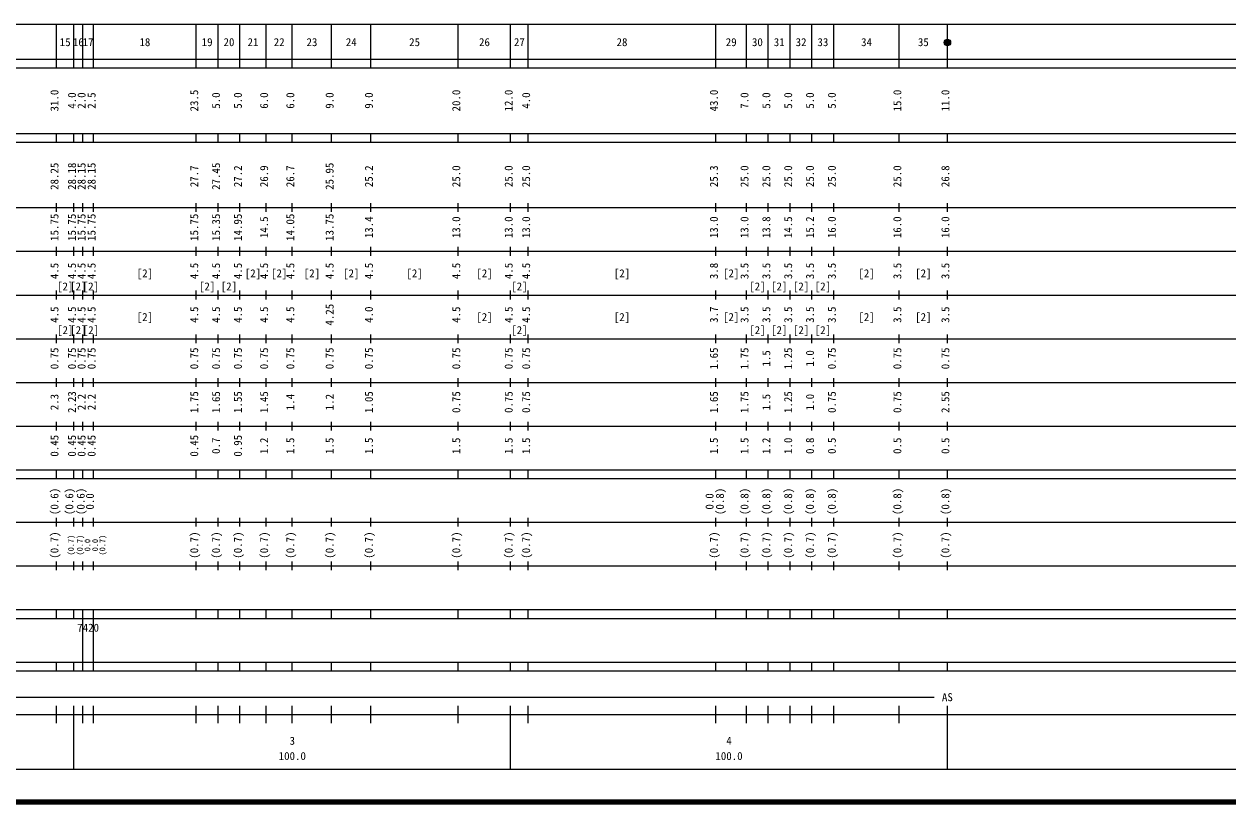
# Model space of a CAD drawing. Units: millimetres on the paper, enlarged 1000 times. Extents: x 40000 to 680000, y 20000 to 380000.
# Drawn here: x 256582 to 532242, y 20000 to 198000 of the extents above; entities that cross this region are included whole.
import ezdxf
from ezdxf.enums import TextEntityAlignment as Align

# ---------------------------------------------------------------- set-up
doc = ezdxf.new("R2010")
doc.units = ezdxf.units.MM
doc.header["$LTSCALE"] = 1000
doc.header["$PDMODE"] = 32
doc.header["$PDSIZE"] = 500
doc.layers.add('M-TTL', color=2, linetype='Continuous', lineweight=140)
doc.layers.add('M-TTL-BAND', color=7, linetype='Continuous', lineweight=13)
doc.styles.add('ＭＳ ゴシック', font='')
doc.styles.get('ＭＳ ゴシック').set_extended_font_data('MS Gothic')

msp = doc.modelspace()

# ---------------------------------------------------------------- linework, layer by layer
at = {"layer": 'M-TTL'}
msp.add_line((40000, 20000), (680000, 20000), dxfattribs=at)
at = {"layer": 'M-TTL-BAND'}
for p, q in [((68000, 198000), (579000, 198000)), ((264000, 188000), (264000, 198000)), ((268000, 188000), (268000, 198000)), ((270000, 188000), (270000, 198000)), ((272500, 188000), (272500, 198000)), ((296000, 188000), (296000, 198000)), ((301000, 188000), (301000, 198000)), ((306000, 188000), (306000, 198000)), ((312000, 188000), (312000, 198000)), ((318000, 188000), (318000, 198000)), ((327000, 188000), (327000, 198000)), ((336000, 188000), (336000, 198000)), ((356000, 188000), (356000, 198000)), ((368000, 188000), (368000, 198000)), ((372000, 188000), (372000, 198000)), ((415000, 188000), (415000, 198000)), ((422000, 188000), (422000, 198000)), ((427000, 188000), (427000, 198000)), ((432000, 188000), (432000, 198000)), ((437000, 188000), (437000, 198000)), ((442000, 188000), (442000, 198000)), ((457000, 188000), (457000, 198000)), ((468000, 188000), (468000, 198000)), ((40000, 190000), (579000, 190000)), ((40000, 188000), (579000, 188000)), ((40000, 173000), (579000, 173000)), ((40000, 171000), (579000, 171000)), ((264000, 171000), (264000, 173000)), ((268000, 171000), (268000, 173000)), ((270000, 171000), (270000, 173000)), ((272500, 171000), (272500, 173000)), ((296000, 171000), (296000, 173000)), ((301000, 171000), (301000, 173000)), ((306000, 171000), (306000, 173000)), ((312000, 171000), (312000, 173000)), ((318000, 171000), (318000, 173000)), ((327000, 171000), (327000, 173000)), ((336000, 171000), (336000, 173000)), ((356000, 171000), (356000, 173000)), ((368000, 171000), (368000, 173000)), ((372000, 171000), (372000, 173000)), ((415000, 171000), (415000, 173000)), ((422000, 171000), (422000, 173000)), ((427000, 171000), (427000, 173000)), ((432000, 171000), (432000, 173000)), ((437000, 171000), (437000, 173000)), ((442000, 171000), (442000, 173000)), ((457000, 171000), (457000, 173000)), ((468000, 171000), (468000, 173000)), ((40000, 156000), (579000, 156000)), ((264000, 155000), (264000, 157000)), ((268000, 155000), (268000, 157000)), ((270000, 155000), (270000, 157000)), ((272500, 155000), (272500, 157000)), ((296000, 155000), (296000, 157000)), ((301000, 155000), (301000, 157000)), ((306000, 155000), (306000, 157000)), ((312000, 155000), (312000, 157000)), ((318000, 155000), (318000, 157000)), ((327000, 155000), (327000, 157000)), ((336000, 155000), (336000, 157000)), ((356000, 155000), (356000, 157000)), ((368000, 155000), (368000, 157000)), ((372000, 155000), (372000, 157000)), ((415000, 155000), (415000, 157000)), ((422000, 155000), (422000, 157000)), ((427000, 155000), (427000, 157000)), ((432000, 155000), (432000, 157000)), ((437000, 155000), (437000, 157000)), ((442000, 155000), (442000, 157000)), ((457000, 155000), (457000, 157000)), ((468000, 155000), (468000, 157000)), ((264000, 145000), (264000, 147000)), ((268000, 145000), (268000, 147000)), ((270000, 145000), (270000, 147000)), ((272500, 145000), (272500, 147000)), ((296000, 145000), (296000, 147000)), ((301000, 145000), (301000, 147000)), ((306000, 145000), (306000, 147000)), ((312000, 145000), (312000, 147000)), ((318000, 145000), (318000, 147000)), ((327000, 145000), (327000, 147000)), ((336000, 145000), (336000, 147000)), ((356000, 145000), (356000, 147000)), ((368000, 145000), (368000, 147000)), ((372000, 145000), (372000, 147000)), ((415000, 145000), (415000, 147000)), ((422000, 145000), (422000, 147000)), ((427000, 145000), (427000, 147000)), ((432000, 145000), (432000, 147000)), ((437000, 145000), (437000, 147000)), ((442000, 145000), (442000, 147000)), ((457000, 145000), (457000, 147000)), ((468000, 145000), (468000, 147000)), ((46000, 146000), (579000, 146000)), ((52000, 136000), (579000, 136000)), ((264000, 135000), (264000, 137000)), ((268000, 135000), (268000, 137000)), ((270000, 135000), (270000, 137000)), ((272500, 135000), (272500, 137000)), ((296000, 135000), (296000, 137000)), ((301000, 135000), (301000, 137000)), ((306000, 135000), (306000, 137000)), ((312000, 135000), (312000, 137000)), ((318000, 135000), (318000, 137000)), ((327000, 135000), (327000, 137000)), ((336000, 135000), (336000, 137000)), ((356000, 135000), (356000, 137000)), ((368000, 135000), (368000, 137000)), ((372000, 135000), (372000, 137000)), ((415000, 135000), (415000, 137000)), ((422000, 135000), (422000, 137000)), ((427000, 135000), (427000, 137000)), ((432000, 135000), (432000, 137000)), ((437000, 135000), (437000, 137000)), ((442000, 135000), (442000, 137000)), ((457000, 135000), (457000, 137000)), ((468000, 135000), (468000, 137000)), ((264000, 125000), (264000, 127000)), ((268000, 125000), (268000, 127000)), ((270000, 125000), (270000, 127000)), ((272500, 125000), (272500, 127000)), ((296000, 125000), (296000, 127000)), ((301000, 125000), (301000, 127000)), ((306000, 125000), (306000, 127000)), ((312000, 125000), (312000, 127000)), ((318000, 125000), (318000, 127000)), ((327000, 125000), (327000, 127000)), ((336000, 125000), (336000, 127000)), ((356000, 125000), (356000, 127000)), ((368000, 125000), (368000, 127000)), ((372000, 125000), (372000, 127000)), ((415000, 125000), (415000, 127000)), ((422000, 125000), (422000, 127000)), ((427000, 125000), (427000, 127000)), ((432000, 125000), (432000, 127000)), ((437000, 125000), (437000, 127000)), ((442000, 125000), (442000, 127000)), ((457000, 125000), (457000, 127000)), ((468000, 125000), (468000, 127000)), ((46000, 126000), (579000, 126000)), ((52000, 116000), (579000, 116000)), ((264000, 115000), (264000, 117000)), ((268000, 115000), (268000, 117000)), ((270000, 115000), (270000, 117000)), ((272500, 115000), (272500, 117000)), ((296000, 115000), (296000, 117000)), ((301000, 115000), (301000, 117000)), ((306000, 115000), (306000, 117000)), ((312000, 115000), (312000, 117000)), ((318000, 115000), (318000, 117000)), ((327000, 115000), (327000, 117000)), ((336000, 115000), (336000, 117000)), ((356000, 115000), (356000, 117000)), ((368000, 115000), (368000, 117000)), ((372000, 115000), (372000, 117000)), ((415000, 115000), (415000, 117000)), ((422000, 115000), (422000, 117000)), ((427000, 115000), (427000, 117000)), ((432000, 115000), (432000, 117000)), ((437000, 115000), (437000, 117000)), ((442000, 115000), (442000, 117000)), ((457000, 115000), (457000, 117000)), ((468000, 115000), (468000, 117000)), ((46000, 106000), (579000, 106000)), ((264000, 105000), (264000, 107000)), ((268000, 105000), (268000, 107000)), ((270000, 105000), (270000, 107000)), ((272500, 105000), (272500, 107000)), ((296000, 105000), (296000, 107000)), ((301000, 105000), (301000, 107000)), ((306000, 105000), (306000, 107000)), ((312000, 105000), (312000, 107000)), ((318000, 105000), (318000, 107000)), ((327000, 105000), (327000, 107000)), ((336000, 105000), (336000, 107000)), ((356000, 105000), (356000, 107000)), ((368000, 105000), (368000, 107000)), ((372000, 105000), (372000, 107000)), ((415000, 105000), (415000, 107000)), ((422000, 105000), (422000, 107000)), ((427000, 105000), (427000, 107000)), ((432000, 105000), (432000, 107000)), ((437000, 105000), (437000, 107000)), ((442000, 105000), (442000, 107000)), ((457000, 105000), (457000, 107000)), ((468000, 105000), (468000, 107000)), ((40000, 96000), (579000, 96000)), ((40000, 94000), (579000, 94000)), ((264000, 94000), (264000, 96000)), ((268000, 94000), (268000, 96000)), ((270000, 94000), (270000, 96000)), ((272500, 94000), (272500, 96000)), ((296000, 94000), (296000, 96000)), ((301000, 94000), (301000, 96000)), ((306000, 94000), (306000, 96000)), ((312000, 94000), (312000, 96000)), ((318000, 94000), (318000, 96000)), ((327000, 94000), (327000, 96000)), ((336000, 94000), (336000, 96000)), ((356000, 94000), (356000, 96000)), ((368000, 94000), (368000, 96000)), ((372000, 94000), (372000, 96000)), ((415000, 94000), (415000, 96000)), ((422000, 94000), (422000, 96000)), ((427000, 94000), (427000, 96000)), ((432000, 94000), (432000, 96000)), ((437000, 94000), (437000, 96000)), ((442000, 94000), (442000, 96000)), ((457000, 94000), (457000, 96000)), ((468000, 94000), (468000, 96000)), ((49000, 84000), (579000, 84000)), ((264000, 83000), (264000, 85000)), ((268000, 83000), (268000, 85000)), ((270000, 83000), (270000, 85000)), ((272500, 83000), (272500, 85000)), ((296000, 83000), (296000, 85000)), ((301000, 83000), (301000, 85000)), ((306000, 83000), (306000, 85000)), ((312000, 83000), (312000, 85000)), ((318000, 83000), (318000, 85000)), ((327000, 83000), (327000, 85000)), ((336000, 83000), (336000, 85000)), ((356000, 83000), (356000, 85000)), ((368000, 83000), (368000, 85000)), ((372000, 83000), (372000, 85000)), ((415000, 83000), (415000, 85000)), ((422000, 83000), (422000, 85000)), ((427000, 83000), (427000, 85000)), ((432000, 83000), (432000, 85000)), ((437000, 83000), (437000, 85000)), ((442000, 83000), (442000, 85000)), ((457000, 83000), (457000, 85000)), ((468000, 83000), (468000, 85000)), ((264000, 73000), (264000, 75000)), ((268000, 73000), (268000, 75000)), ((270000, 73000), (270000, 75000)), ((272500, 73000), (272500, 75000)), ((296000, 73000), (296000, 75000)), ((301000, 73000), (301000, 75000)), ((306000, 73000), (306000, 75000)), ((312000, 73000), (312000, 75000)), ((318000, 73000), (318000, 75000)), ((327000, 73000), (327000, 75000)), ((336000, 73000), (336000, 75000)), ((356000, 73000), (356000, 75000)), ((368000, 73000), (368000, 75000)), ((372000, 73000), (372000, 75000)), ((415000, 73000), (415000, 75000)), ((422000, 73000), (422000, 75000)), ((427000, 73000), (427000, 75000)), ((432000, 73000), (432000, 75000)), ((437000, 73000), (437000, 75000)), ((442000, 73000), (442000, 75000)), ((457000, 73000), (457000, 75000)), ((468000, 73000), (468000, 75000)), ((40000, 74000), (579000, 74000)), ((40000, 64000), (579000, 64000)), ((264000, 62000), (264000, 64000)), ((268000, 62000), (268000, 64000)), ((270000, 62000), (270000, 64000)), ((272500, 62000), (272500, 64000)), ((296000, 62000), (296000, 64000)), ((301000, 62000), (301000, 64000)), ((306000, 62000), (306000, 64000)), ((312000, 62000), (312000, 64000)), ((318000, 62000), (318000, 64000)), ((327000, 62000), (327000, 64000)), ((336000, 62000), (336000, 64000)), ((356000, 62000), (356000, 64000)), ((368000, 62000), (368000, 64000)), ((372000, 62000), (372000, 64000)), ((415000, 62000), (415000, 64000)), ((422000, 62000), (422000, 64000)), ((427000, 62000), (427000, 64000)), ((432000, 62000), (432000, 64000)), ((437000, 62000), (437000, 64000)), ((442000, 62000), (442000, 64000)), ((457000, 62000), (457000, 64000)), ((468000, 62000), (468000, 64000)), ((40000, 62000), (579000, 62000)), ((270000, 52000), (270000, 62000)), ((272500, 52000), (272500, 62000)), ((40000, 52000), (579000, 52000)), ((40000, 50000), (579000, 50000)), ((264000, 50000), (264000, 52000)), ((268000, 50000), (268000, 52000)), ((270000, 50000), (270000, 52000)), ((272500, 50000), (272500, 52000)), ((296000, 50000), (296000, 52000)), ((301000, 50000), (301000, 52000)), ((306000, 50000), (306000, 52000)), ((312000, 50000), (312000, 52000)), ((318000, 50000), (318000, 52000)), ((327000, 50000), (327000, 52000)), ((336000, 50000), (336000, 52000)), ((356000, 50000), (356000, 52000)), ((368000, 50000), (368000, 52000)), ((372000, 50000), (372000, 52000)), ((415000, 50000), (415000, 52000)), ((422000, 50000), (422000, 52000)), ((427000, 50000), (427000, 52000)), ((432000, 50000), (432000, 52000)), ((437000, 50000), (437000, 52000)), ((442000, 50000), (442000, 52000)), ((457000, 50000), (457000, 52000)), ((468000, 50000), (468000, 52000)), ((71000, 44000), (465000, 44000)), ((264000, 38000), (264000, 42000)), ((268000, 27500), (268000, 42000)), ((270000, 38000), (270000, 42000)), ((272500, 38000), (272500, 42000)), ((296000, 38000), (296000, 42000)), ((301000, 38000), (301000, 42000)), ((306000, 38000), (306000, 42000)), ((312000, 38000), (312000, 42000)), ((318000, 38000), (318000, 42000)), ((327000, 38000), (327000, 42000)), ((336000, 38000), (336000, 42000)), ((356000, 38000), (356000, 42000)), ((368000, 27500), (368000, 42000)), ((372000, 38000), (372000, 42000)), ((415000, 38000), (415000, 42000)), ((422000, 38000), (422000, 42000)), ((427000, 38000), (427000, 42000)), ((432000, 38000), (432000, 42000)), ((437000, 38000), (437000, 42000)), ((442000, 38000), (442000, 42000)), ((457000, 38000), (457000, 42000)), ((468000, 27500), (468000, 42000)), ((40000, 40000), (579000, 40000)), ((68000, 27500), (579000, 27500))]:
    msp.add_line(p, q, dxfattribs=at)
for radius in [750, 600, 450, 300, 150, 20]:
    msp.add_circle((468000, 193791), radius, dxfattribs=at)
msp.add_point((468000, 193791), dxfattribs=at)

# ---------------------------------------------------------------- texts
at = {"layer": 'M-TTL-BAND', "style": 'ＭＳ ゴシック'}
for s, p in [('15', (266000, 192405)), ('16', (269000, 192405)), ('17', (271250, 192405)), ('18', (284250, 192405)), ('19', (298500, 192405)), ('20', (303500, 192405)), ('21', (309000, 192405)), ('22', (315000, 192405)), ('23', (322500, 192405)), ('24', (331500, 192405)), ('25', (346000, 192405)), ('26', (362000, 192405)), ('27', (370000, 192405)), ('28', (393500, 192405)), ('29', (418500, 192405)), ('30', (424500, 192405)), ('31', (429500, 192405)), ('32', (434500, 192405)), ('33', (439500, 192405)), ('34', (449500, 192405)), ('35', (462500, 192405)), ('[2]', (284250, 139500)), ('[2]', (309000, 139500)), ('[2]', (315000, 139500)), ('[2]', (322500, 139500)), ('[2]', (331500, 139500)), ('[2]', (346000, 139500)), ('[2]', (362000, 139500)), ('[2]', (393500, 139500)), ('[2]', (418500, 139500)), ('[2]', (449500, 139500)), ('[2]', (462500, 139500)), ('[2]', (266001, 136500)), ('[2]', (269001, 136500)), ('[2]', (271876, 136500)), ('[2]', (298500, 136500)), ('[2]', (303500, 136500)), ('[2]', (370000, 136500)), ('[2]', (424500, 136500)), ('[2]', (429500, 136500)), ('[2]', (434500, 136500)), ('[2]', (439500, 136500)), ('[2]', (284250, 129500)), ('[2]', (362000, 129500)), ('[2]', (393500, 129500)), ('[2]', (418500, 129500)), ('[2]', (449500, 129500)), ('[2]', (462500, 129500)), ('[2]', (266016, 126500)), ('[2]', (269016, 126500)), ('[2]', (271891, 126500)), ('[2]', (370000, 126500)), ('[2]', (424500, 126500)), ('[2]', (429500, 126500)), ('[2]', (434500, 126500)), ('[2]', (439500, 126500)), ('AS', (468000, 42500)), ('3', (318000, 32523)), ('4', (418000, 32523)), ('100.0', (318000, 29033)), ('100.0', (418000, 29033))]:
    msp.add_text(s, height=1833, dxfattribs=at).set_placement(p, align=Align.BOTTOM_CENTER)
for s, height, p in [('31.0', 1833, (265000, 180500)), ('4.0', 1833, (269000, 180500)), ('2.0', 1833, (271204, 180500)), ('2.5', 1833, (273500, 180500)), ('23.5', 1833, (297000, 180500)), ('5.0', 1833, (302000, 180500)), ('5.0', 1833, (307000, 180500)), ('6.0', 1833, (313000, 180500)), ('6.0', 1833, (319000, 180500)), ('9.0', 1833, (328000, 180500)), ('9.0', 1833, (337000, 180500)), ('20.0', 1833, (357000, 180500)), ('12.0', 1833, (369000, 180500)), ('4.0', 1833, (373000, 180500)), ('43.0', 1833, (416000, 180500)), ('7.0', 1833, (423000, 180500)), ('5.0', 1833, (428000, 180500)), ('5.0', 1833, (433000, 180500)), ('5.0', 1833, (438000, 180500)), ('5.0', 1833, (443000, 180500)), ('15.0', 1833, (458000, 180500)), ('11.0', 1833, (469000, 180500)), ('28.25', 1833, (265000, 163174)), ('28.18', 1833, (269000, 163174)), ('28.15', 1833, (271204, 163174)), ('28.15', 1833, (273500, 163174)), ('27.7', 1833, (297000, 163174)), ('27.45', 1833, (302000, 163174)), ('27.2', 1833, (307000, 163174)), ('26.9', 1833, (313000, 163174)), ('26.7', 1833, (319000, 163174)), ('25.95', 1833, (328000, 163174)), ('25.2', 1833, (337000, 163174)), ('25.0', 1833, (357000, 163174)), ('25.0', 1833, (369000, 163174)), ('25.0', 1833, (373000, 163174)), ('25.3', 1833, (416000, 163174)), ('25.0', 1833, (423000, 163174)), ('25.0', 1833, (428000, 163174)), ('25.0', 1833, (433000, 163174)), ('25.0', 1833, (438000, 163174)), ('25.0', 1833, (443000, 163174)), ('25.0', 1833, (458000, 163174)), ('26.8', 1833, (469000, 163174)), ('15.75', 1833, (265000, 151500)), ('15.75', 1833, (269000, 151500)), ('15.75', 1833, (271204, 151500)), ('15.75', 1833, (273500, 151500)), ('15.75', 1833, (297000, 151500)), ('15.35', 1833, (302000, 151500)), ('14.95', 1833, (307000, 151500)), ('14.05', 1833, (319000, 151500)), ('13.75', 1833, (328000, 151500)), ('14.5', 1833, (313000, 151500)), ('13.4', 1833, (337000, 151500)), ('13.0', 1833, (357000, 151500)), ('13.0', 1833, (369000, 151500)), ('13.0', 1833, (373000, 151500)), ('13.0', 1833, (416000, 151500)), ('13.0', 1833, (423000, 151500)), ('13.8', 1833, (428000, 151500)), ('14.5', 1833, (433000, 151500)), ('15.2', 1833, (438000, 151500)), ('16.0', 1833, (443000, 151500)), ('16.0', 1833, (458000, 151500)), ('16.0', 1833, (469000, 151500)), ('4.5', 1833, (265000, 141500)), ('4.5', 1833, (269000, 141500)), ('4.5', 1833, (271204, 141500)), ('4.5', 1833, (273500, 141500)), ('4.5', 1833, (297000, 141500)), ('4.5', 1833, (302000, 141500)), ('4.5', 1833, (307000, 141500)), ('4.5', 1833, (313000, 141500)), ('4.5', 1833, (319000, 141500)), ('4.5', 1833, (328000, 141500)), ('4.5', 1833, (337000, 141500)), ('4.5', 1833, (357000, 141500)), ('4.5', 1833, (369000, 141500)), ('4.5', 1833, (373000, 141500)), ('3.8', 1833, (416000, 141500)), ('3.5', 1833, (423000, 141500)), ('3.5', 1833, (428000, 141500)), ('3.5', 1833, (433000, 141500)), ('3.5', 1833, (438000, 141500)), ('3.5', 1833, (443000, 141500)), ('3.5', 1833, (458000, 141500)), ('3.5', 1833, (469000, 141500)), ('4.5', 1833, (265000, 131500)), ('4.5', 1833, (269000, 131500)), ('4.5', 1833, (271204, 131500)), ('4.5', 1833, (273500, 131500)), ('4.5', 1833, (297000, 131500)), ('4.5', 1833, (302000, 131500)), ('4.5', 1833, (307000, 131500)), ('4.5', 1833, (313000, 131500)), ('4.5', 1833, (319000, 131500)), ('4.25', 1833, (328000, 131500)), ('4.0', 1833, (337000, 131500)), ('4.5', 1833, (357000, 131500)), ('4.5', 1833, (369000, 131500)), ('4.5', 1833, (373000, 131500)), ('3.7', 1833, (416000, 131500)), ('3.5', 1833, (423000, 131500)), ('3.5', 1833, (428000, 131500)), ('3.5', 1833, (433000, 131500)), ('3.5', 1833, (438000, 131500)), ('3.5', 1833, (443000, 131500)), ('3.5', 1833, (458000, 131500)), ('3.5', 1833, (469000, 131500)), ('0.75', 1833, (265000, 121500)), ('0.75', 1833, (269000, 121500)), ('0.75', 1833, (271204, 121500)), ('0.75', 1833, (273500, 121500)), ('0.75', 1833, (297000, 121500)), ('0.75', 1833, (302000, 121500)), ('0.75', 1833, (307000, 121500)), ('0.75', 1833, (313000, 121500)), ('0.75', 1833, (319000, 121500)), ('0.75', 1833, (328000, 121500)), ('0.75', 1833, (337000, 121500)), ('0.75', 1833, (357000, 121500)), ('0.75', 1833, (369000, 121500)), ('0.75', 1833, (373000, 121500)), ('1.65', 1833, (416000, 121500)), ('1.75', 1833, (423000, 121500)), ('1.5', 1833, (428000, 121500)), ('1.25', 1833, (433000, 121500)), ('1.0', 1833, (438000, 121500)), ('0.75', 1833, (443000, 121500)), ('0.75', 1833, (458000, 121500)), ('0.75', 1833, (469000, 121500)), ('2.3', 1833, (265000, 111500)), ('2.23', 1833, (269000, 111500)), ('2.2', 1833, (271204, 111500)), ('2.2', 1833, (273500, 111500)), ('1.75', 1833, (297000, 111500)), ('1.65', 1833, (302000, 111500)), ('1.55', 1833, (307000, 111500)), ('1.45', 1833, (313000, 111500)), ('1.4', 1833, (319000, 111500)), ('1.2', 1833, (328000, 111500)), ('1.05', 1833, (337000, 111500)), ('0.75', 1833, (357000, 111500)), ('0.75', 1833, (369000, 111500)), ('0.75', 1833, (373000, 111500)), ('1.65', 1833, (416000, 111500)), ('1.75', 1833, (423000, 111500)), ('1.5', 1833, (428000, 111500)), ('1.25', 1833, (433000, 111500)), ('1.0', 1833, (438000, 111500)), ('0.75', 1833, (443000, 111500)), ('0.75', 1833, (458000, 111500)), ('2.55', 1833, (469000, 111500)), ('0.45', 1833, (265000, 101500)), ('0.45', 1833, (269000, 101500)), ('0.45', 1833, (271204, 101500)), ('0.45', 1833, (273500, 101500)), ('0.45', 1833, (297000, 101500)), ('0.7', 1833, (302000, 101500)), ('0.95', 1833, (307000, 101500)), ('1.2', 1833, (313000, 101500)), ('1.5', 1833, (319000, 101500)), ('1.5', 1833, (328000, 101500)), ('1.5', 1833, (337000, 101500)), ('1.5', 1833, (357000, 101500)), ('1.5', 1833, (369000, 101500)), ('1.5', 1833, (373000, 101500)), ('1.5', 1833, (416000, 101500)), ('1.5', 1833, (423000, 101500)), ('1.2', 1833, (428000, 101500)), ('1.0', 1833, (433000, 101500)), ('0.8', 1833, (438000, 101500)), ('0.5', 1833, (443000, 101500)), ('0.5', 1833, (458000, 101500)), ('0.5', 1833, (469000, 101500)), ('(0.6)', 1833, (265000, 88764)), ('(0.6)', 1833, (268395, 88764)), ('(0.6)', 1833, (271012, 88764)), ('(0.8)', 1833, (417370, 88764)), ('(0.8)', 1833, (423000, 88764)), ('(0.8)', 1833, (428000, 88764)), ('(0.8)', 1833, (433000, 88764)), ('(0.8)', 1833, (438000, 88764)), ('(0.8)', 1833, (443000, 88764)), ('(0.8)', 1833, (458000, 88764)), ('(0.8)', 1833, (469000, 88764)), ('0.0', 1833, (273116, 88764)), ('0.0', 1833, (415000, 88764)), ('(0.7)', 1833, (265000, 78764)), ('(0.7)', 1320, (268364, 78764)), ('(0.7)', 1320, (270410, 78764)), ('0.0', 1320, (272133, 78764)), ('0.0', 1320, (273906, 78764)), ('(0.7)', 1320, (275559, 78764)), ('(0.7)', 1833, (297000, 78764)), ('(0.7)', 1833, (302000, 78764)), ('(0.7)', 1833, (307000, 78764)), ('(0.7)', 1833, (313000, 78764)), ('(0.7)', 1833, (319000, 78764)), ('(0.7)', 1833, (328000, 78764)), ('(0.7)', 1833, (337000, 78764)), ('(0.7)', 1833, (357000, 78764)), ('(0.7)', 1833, (369000, 78764)), ('(0.7)', 1833, (373000, 78764)), ('(0.7)', 1833, (416000, 78764)), ('(0.7)', 1833, (423000, 78764)), ('(0.7)', 1833, (428000, 78764)), ('(0.7)', 1833, (433000, 78764)), ('(0.7)', 1833, (438000, 78764)), ('(0.7)', 1833, (443000, 78764)), ('(0.7)', 1833, (458000, 78764)), ('(0.7)', 1833, (469000, 78764))]:
    msp.add_text(s, height=height, rotation=90, dxfattribs=at).set_placement(p, align=Align.BOTTOM_CENTER)
msp.add_text('7420', height=1833, dxfattribs=at).set_placement((268750, 58405), align=Align.BOTTOM_LEFT)

doc.saveas('drawing.dxf')
